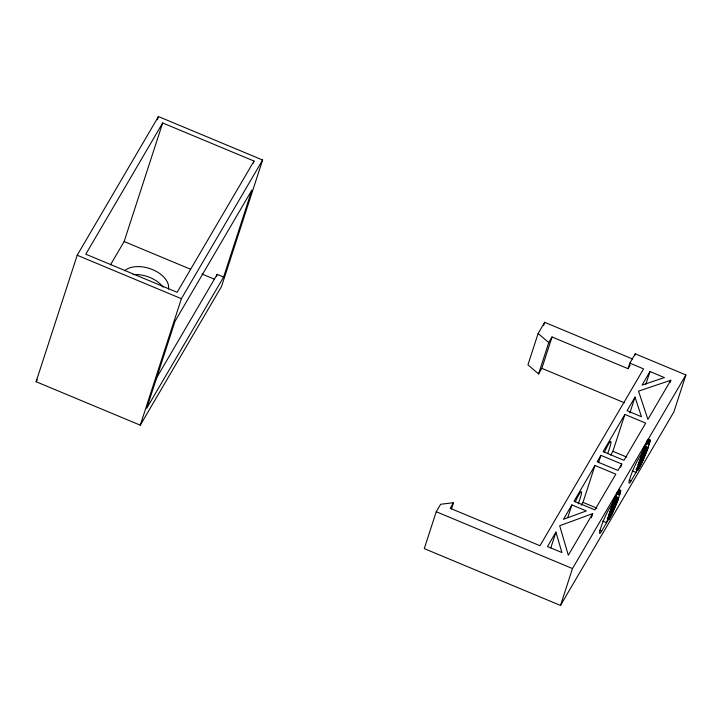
<?xml version="1.0" encoding="UTF-8"?>
<svg xmlns="http://www.w3.org/2000/svg" width="722" height="722" viewBox="0 0 722 722"><rect width="100%" height="100%" fill="white"/><g stroke="black" fill="none" stroke-linecap="round" stroke-linejoin="round"><path stroke-width="1.08" d="M650.188 440.104C648.455 437.55 644.556 448.985 643.41 450.411L636.587 471.502L641.217 464.336L647.697 449.012L650.188 440.104L648.266 439.301M620.721 490.653C619.187 487.088 615.153 499.38 613.971 500.68L607.148 521.762L611.769 514.606L617.969 500.057L620.721 490.653L618.79 489.85M36.1 381.721L77.2 255.236L158.443 116.558L262.618 160.013L221.519 286.499L140.276 425.186L36.1 381.721L37.237 379.781M157.396 119.771L158.443 116.558M110.475 264.866L124.139 241.536L162.676 122.957L254.027 161.06L253.341 163.172M140.276 425.186L181.375 298.7L262.618 160.013M216.528 276.481L217.214 274.369L223.621 277.049L251.879 190.085L174.995 321.326L146.737 408.282L223.621 277.049M451.449 509.028L453.506 502.702L440.619 504.281L436.25 511.727L424.265 548.612L560.498 605.442L673.915 411.847L685.9 374.953L635.288 353.843L629.837 363.148L628.032 368.68L552.032 336.975L548.765 342.562L538.576 373.924L527.935 364.845L538.125 333.492L544.668 322.319L632.454 358.942M543.648 325.46L544.668 322.319M538.576 373.924L541.843 368.337L552.032 336.975M550.787 547.944L555.931 532.132L561.915 552.556L547.484 546.545L555.931 532.132M567.763 517.575L571.869 504.922L586.291 510.941L563.431 519.326L571.869 504.922M581.291 505.265L582.988 502.368L594.982 465.473L615.812 474.164L594.883 509.894L574.053 501.203L594.982 465.473M598.529 462.703L600.921 455.329L621.759 464.02L620.73 467.179M634.683 355.684L635.288 353.843M560.498 605.442L572.483 568.557L685.9 374.953M610.659 455.131L612.897 451.313L624.882 414.428L645.721 423.119L623.934 460.293L603.105 451.602L624.882 414.428M591.336 517.827L592.365 514.669M629.864 412.966L634.999 397.154L641.488 416.72L627.066 410.701L634.999 397.154M645.883 384.212L649.999 371.559L664.421 377.579L642.057 385.106L649.999 371.559M601.661 531.067L606.57 522.692L613.42 501.609L608.511 509.985A13.971 1.462 -67.4 0 0 600.731 527.972A13.971 1.462 -67.4 0 0 601.661 531.067L599.738 530.264M631.109 480.807L636.019 472.432L642.869 451.349L637.959 459.724A13.971 1.462 -67.4 0 0 630.171 477.711A13.971 1.462 -67.4 0 0 631.109 480.807L629.187 480.004M670.133 382.389L670.828 380.25L638.528 391.134L647.905 419.392L670.828 380.25M162.676 122.957L85.792 254.189L177.143 292.302L254.027 161.06M155.708 379.366L217.214 274.369M453.506 502.702L450.23 508.288L539.984 545.733L643.582 368.888L629.837 363.148M628.032 368.68L630.216 364.962M600.921 455.329L597.157 461.764L617.996 470.446L621.759 464.02M541.843 368.337L624.377 402.768M648.239 439.59L650.161 440.393M648.194 439.924L650.116 440.727M648.139 440.294L650.062 441.097M648.058 440.709L649.981 441.512M646.993 440.763L649.881 441.963M646.885 441.25L649.764 442.451M647.706 442.171L649.629 442.974M646.596 442.324L649.484 443.534M646.425 442.92L649.313 444.12M646.244 443.534L649.123 444.743M645.351 446.295L648.23 447.496M644.123 446.638L647.977 448.245M644.818 447.802L647.697 449.012M643.573 448.191L647.417 449.797M643.275 448.994L647.12 450.591M642.968 449.806L646.813 451.403M642.652 450.627L646.497 452.234M642.327 451.458L646.172 453.064M641.993 452.297L645.838 453.903M642.616 453.542L645.495 454.743M641.307 453.985L645.152 455.591M641.912 455.23L644.8 456.43M641.56 456.069L644.448 457.279M641.199 456.909L644.087 458.109M124.139 241.536L190.581 269.252M201.998 274.017L214.461 279.206M640.838 457.739L643.726 458.939M640.477 458.551L643.365 459.761M640.116 459.363L642.995 460.564M639.755 460.149L642.634 461.358M639.394 460.925L642.273 462.134M639.033 461.683L641.921 462.892M612.897 451.313L626.786 457.116M638.681 462.423L641.56 463.623M638.329 463.136L641.217 464.336M638.943 464.228L640.874 465.031M637.652 464.49L640.531 465.69M638.284 465.528L640.206 466.331M637.959 466.132L639.882 466.935M637.643 466.701L639.566 467.504M637.346 467.242L639.268 468.046M637.057 467.748L638.979 468.551M636.777 468.217L638.699 469.02M636.253 469.038L638.176 469.841M636.01 469.399L637.932 470.202M632.174 470.825L636.019 472.432M77.2 255.236L181.375 298.7M618.754 490.184L620.676 490.987M618.691 490.563L620.613 491.357M618.61 490.969L620.532 491.772M618.51 491.42L620.442 492.223M617.436 491.511L620.324 492.711M617.301 492.034L620.189 493.234M617.148 492.594L620.036 493.794M616.985 493.18L619.864 494.38M616.796 493.803L619.684 495.003M615.902 496.556L618.79 497.756M614.684 496.898L618.528 498.505M614.413 497.666L618.258 499.272M614.124 498.451L617.969 500.057M613.826 499.254L617.68 500.851M613.519 500.066L617.373 501.673M613.204 500.887L617.057 502.494M612.879 501.718L616.732 503.324M612.545 502.557L616.398 504.164M612.211 503.405L616.056 505.003M611.859 504.245L615.704 505.851M611.507 505.093L615.361 506.691M612.112 506.33L615 507.539M610.794 506.763L614.639 508.369M611.399 507.999L614.278 509.2M611.029 508.811L613.917 510.021M610.668 509.624L613.556 510.824M610.307 510.418L613.195 511.618M609.946 511.185L612.834 512.394M609.594 511.943L612.473 513.152M610.198 513.089L612.121 513.883M582.988 502.368L596.886 508.162M609.846 513.802L611.769 514.606M608.538 514.091L611.426 515.291M609.169 515.156L611.092 515.95M608.836 515.788L610.758 516.591M608.511 516.392L610.442 517.196M608.204 516.961L610.126 517.764M607.897 517.503L609.819 518.306M607.608 518.008L609.53 518.811M607.328 518.477L609.251 519.28M602.726 521.085L606.57 522.692M436.25 511.727L572.483 568.557M538.125 333.492L548.765 342.562M604.341 452.378A17.463 1.832 -67.4 0 1 610.794 441.449A17.463 1.832 -67.4 0 1 607.635 453.596M575.253 501.844A17.463 1.832 -67.4 0 1 581.4 491.727A17.463 1.832 -67.4 0 1 578.196 503.857M133.029 274.595A24.449 14.882 18 0 1 163.055 287.121M124.572 270.777A24.449 14.882 18 0 1 152.568 269.604A24.449 14.882 18 0 1 168.47 289.089M592.708 513.613L568.322 555.236L559.676 525.733L592.708 513.613"/></g></svg>
